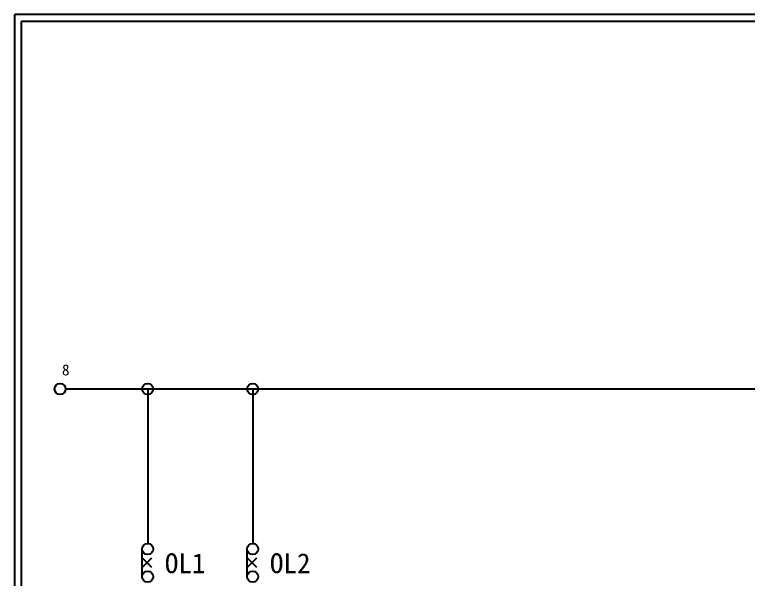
# Model space of a CAD drawing. Extents: x 10 to 297, y 3 to 207.
# Drawn here: x 10 to 142.9, y 104.6 to 207 of the extents above; entities that cross this region are included whole.
import ezdxf

# ---------------------------------------------------------------- set-up
doc = ezdxf.new("R2010")
doc.units = 0
doc.layers.get('0').update_dxf_attribs({"linetype": 'CONTINUOUS'})
doc.layers.add('圖框層', color=7, linetype='CONTINUOUS')
doc.layers.add('標尺寸層', color=3, linetype='CONTINUOUS')
doc.styles.add('STSL', font='KAIU.TTF')

msp = doc.modelspace()

# ---------------------------------------------------------------- linework, layer by layer
for p, q in [((19.23, 139.12), (291.46, 139.12)), ((34.09, 139.12), (34.09, 111.11)), ((53.12, 139.12), (53.12, 111.11))]:
    msp.add_line(p, q)
at = {"layer": '圖框層', "color": 7}
for p, q in [((297, 206.97), (10, 206.97)), ((10, 3), (10, 206.97)), ((295.75, 205.72), (11.25, 205.72)), ((11.25, 4.25), (11.25, 205.72))]:
    msp.add_line(p, q, dxfattribs=at)
at = {"layer": '標尺寸層', "color": 7}
for p, q in [((33.09, 105.11), (33.09, 110.11)), ((52.12, 105.11), (52.12, 110.11)), ((33.09, 106.73), (34.86, 108.5)), ((33.97, 107.61), (33.09, 108.5)), ((52.12, 106.73), (53.89, 108.5)), ((53, 107.61), (52.12, 108.5)), ((34.86, 106.73), (33.97, 107.61)), ((53.89, 106.73), (53, 107.61))]:
    msp.add_line(p, q, dxfattribs=at)
for centre in [(18.23, 139.12), (34.09, 139.12), (53.12, 139.12), (34.09, 110.11), (53.12, 110.11), (34.09, 105.11), (53.12, 105.11)]:
    msp.add_circle(centre, 1, dxfattribs=at)

# ---------------------------------------------------------------- texts
at = {"layer": '圖框層', "color": 4, "style": 'STSL'}
for s, height, p in [('8', 2, (18.57, 141.58)), ('OL1', 3.6, (37.2, 105.73)), ('OL2', 3.6, (56.23, 105.73))]:
    msp.add_text(s, height=height, dxfattribs=at).set_placement(p)

doc.saveas('drawing.dxf')
